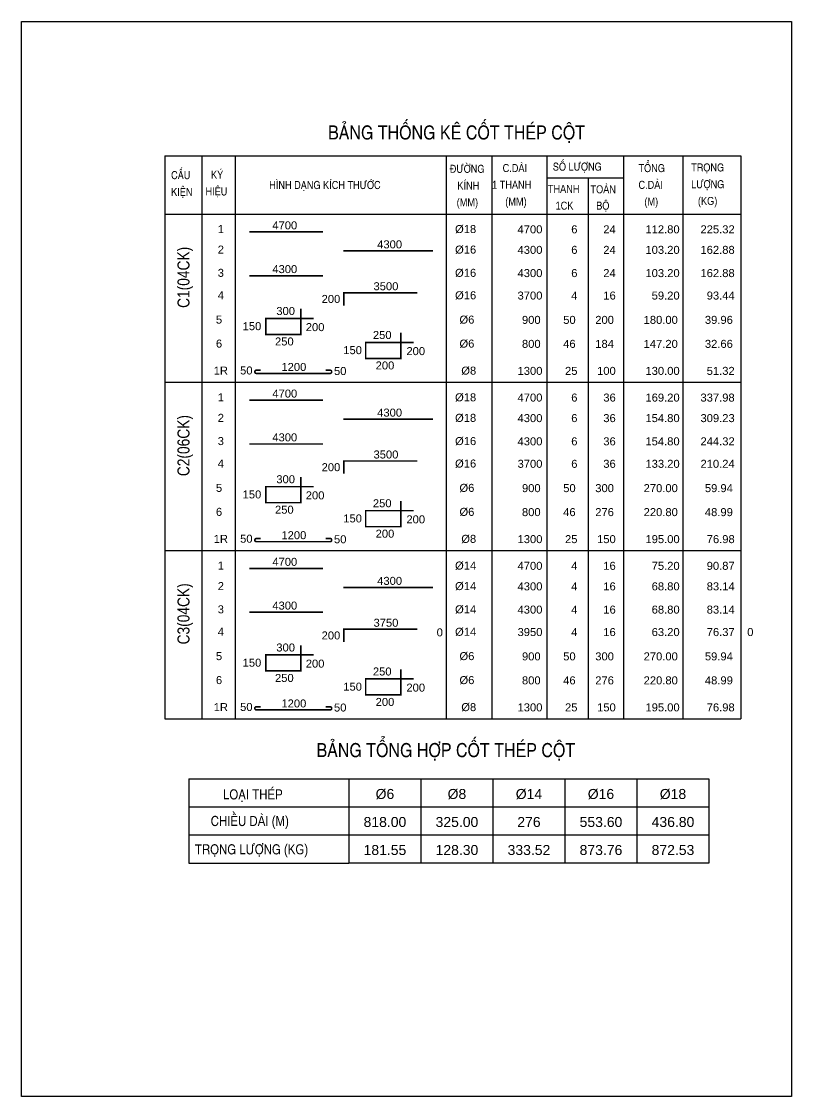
# Model space of a CAD drawing. Header units: millimetres. Extents: x -559287 to -299624, y 2351330 to 2655682.
# Drawn here: x -467485 to -448238, y 2557020 to 2583883 of the extents above; entities that cross this region are included whole.
import ezdxf
from ezdxf.enums import TextEntityAlignment as Align

# ---------------------------------------------------------------- set-up
doc = ezdxf.new("R2010")
doc.units = ezdxf.units.MM
doc.header["$LTSCALE"] = 10
for name, color, linetype, lineweight in [('Net thay', 4, 'Continuous', 25), ('Text', 54, 'Continuous', 25), ('Thep doc', 140, 'Continuous', 60), ('TKTHEP', 54, 'Continuous', 25)]:
    doc.layers.add(name, color=color, linetype=linetype, lineweight=lineweight)
doc.layers.add('ththep', color=3, linetype='Continuous')
doc.styles.add('NGHIA5', font='arial_0.ttf', dxfattribs={"height": 180})
doc.styles.add('STYLE1-S1', font='VHARIALN.TTF')

# ---------------------------------------------------------------- blocks, each defined once
blk = doc.blocks.new('NGHIA_THKE')
at = {"layer": 'TKTHEP', "style": 'NGHIA5'}
for tag, p in [('KT1', (-6747, 220)), ('KT2', (-5931, 212)), ('KT3', (-4910, 212)), ('KT4', (-3927, 212)), ('KT5', (-2978, 212)), ('KT6', (-2066, 212)), ('KT7', (-1094, 212)), ('DK', (0, 0)), ('CD1T', (2069, -8)), ('1T', (3164, -8)), ('TST', (4360, -8)), ('TCD', (6357, -8)), ('TL', (8076, -8)), ('KT8', (-6747, -258)), ('KT9', (-5931, -266)), ('KT10', (-4910, -266)), ('KT11', (-3927, -266)), ('KT12', (-2978, -266)), ('KT13', (-2066, -266)), ('KT14', (-1094, -266))]:
    blk.add_attdef(tag, text='', height=250, dxfattribs=at).set_placement(p, align=Align.RIGHT)
blk.add_attdef('SHT', text='', height=250, dxfattribs=at).set_placement((-7979, 0), align=Align.CENTER)

msp = doc.modelspace()

# ---------------------------------------------------------------- linework, layer by layer
at = {"layer": 'Net thay', "linetype": 'Continuous'}
for p, q in [((-463905.9, 2580526.2), (-449505.9, 2580526.2)), ((-463905.9, 2580526.2), (-463905.9, 2566457.7)), ((-462981.5, 2580526.2), (-462981.5, 2566457.7)), ((-463905.9, 2579070.8), (-449505.9, 2579070.8)), ((-463905.9, 2574866.5), (-449505.9, 2574866.5)), ((-463905.9, 2570662.1), (-449505.9, 2570662.1)), ((-463905.9, 2570662.1), (-449505.9, 2570662.1)), ((-463905.9, 2566457.7), (-449505.9, 2566457.7))]:
    msp.add_line(p, q, dxfattribs=at)
at = {"layer": 'Net thay', "linetype": 'Continuous', "flags": 128}
for points in [[(-462146.1, 2580526.2), (-462146.1, 2566457.7)], [(-456867.7, 2580526.2), (-456867.7, 2566457.7)], [(-455731, 2580526.2), (-455731, 2566457.7)], [(-454354, 2580526.2), (-454354, 2566457.7)], [(-452436.6, 2580526.2), (-452436.6, 2566457.7)], [(-450954.8, 2580526.2), (-450954.8, 2566457.7)], [(-449505.9, 2580526.2), (-449505.9, 2566457.7)], [(-454354, 2579975.8), (-452436.6, 2579975.8)], [(-453319.3, 2579975.8), (-453319.3, 2566457.7)]]:
    msp.add_lwpolyline(points, dxfattribs=at)
at = {"layer": 'Thep doc', "const_width": 40}
for points in [[(-461792.4, 2578624.2), (-459952.4, 2578624.2)], [(-459441.6, 2578150.7), (-457201.6, 2578150.7)], [(-461792.4, 2577530.5), (-459952.4, 2577530.5)], [(-459429.8, 2576784.9), (-459429.8, 2577104.9), (-457589.8, 2577104.9)], [(-460179.5, 2576463.9), (-461379.5, 2576463.9), (-461379.5, 2576063.9), (-460499.5, 2576063.9), (-460499.5, 2576703.9)], [(-457682.9, 2575864.4), (-458882.9, 2575864.4), (-458882.9, 2575464.4), (-458002.9, 2575464.4), (-458002.9, 2576104.4)], [(-461792.4, 2574419.8), (-459952.4, 2574419.8)], [(-459441.6, 2573946.3), (-457201.6, 2573946.3)], [(-461792.4, 2573326.1), (-459952.4, 2573326.1)], [(-459429.8, 2572580.6), (-459429.8, 2572900.6), (-457589.8, 2572900.6)], [(-460179.5, 2572259.6), (-461379.5, 2572259.6), (-461379.5, 2571859.6), (-460499.5, 2571859.6), (-460499.5, 2572499.6)], [(-457682.9, 2571660), (-458882.9, 2571660), (-458882.9, 2571260), (-458002.9, 2571260), (-458002.9, 2571900)], [(-461792.4, 2570215.4), (-459952.4, 2570215.4)], [(-459441.6, 2569742), (-457201.6, 2569742)], [(-461792.4, 2569121.7), (-459952.4, 2569121.7)], [(-459429.8, 2568376.2), (-459429.8, 2568696.2), (-457589.8, 2568696.2)], [(-460179.5, 2568055.2), (-461379.5, 2568055.2), (-461379.5, 2567655.2), (-460499.5, 2567655.2), (-460499.5, 2568295.2)], [(-457682.9, 2567455.7), (-458882.9, 2567455.7), (-458882.9, 2567055.7), (-458002.9, 2567055.7), (-458002.9, 2567695.7)]]:
    msp.add_lwpolyline(points, dxfattribs=at)
for points in [[(-461510.7, 2575169.3), (-461613, 2575169.3, 1), (-461613, 2575089.3), (-459771.2, 2575089.3, 1), (-459771.2, 2575169.3), (-459878.9, 2575169.3)], [(-461510.7, 2570965), (-461613, 2570965, 1), (-461613, 2570885), (-459771.2, 2570885, 1), (-459771.2, 2570965), (-459878.9, 2570965)], [(-461510.7, 2570965), (-461613, 2570965, 1), (-461613, 2570885), (-459771.2, 2570885, 1), (-459771.2, 2570965), (-459878.9, 2570965)], [(-461510.7, 2566760.6), (-461613, 2566760.6, 1), (-461613, 2566680.6), (-459771.2, 2566680.6, 1), (-459771.2, 2566760.6), (-459878.9, 2566760.6)]]:
    msp.add_lwpolyline(points, format="xyb", dxfattribs=at)
at = {"layer": 'ththep', "color": 3}
for p, q in [((-463300.3, 2564955.2), (-459300.3, 2564955.2)), ((-463300.3, 2564955.2), (-463300.3, 2562855.2)), ((-459300.3, 2564955.2), (-459300.3, 2562855.2)), ((-463300.3, 2564255.2), (-459300.3, 2564255.2)), ((-463300.3, 2563555.2), (-459300.3, 2563555.2)), ((-463300.3, 2562855.2), (-459300.3, 2562855.2))]:
    msp.add_line(p, q, dxfattribs=at)
at = {"layer": 'ththep'}
for p, q in [((-459300.3, 2564955.2), (-450300.3, 2564955.2)), ((-457500.3, 2564955.2), (-457500.3, 2562855.2)), ((-455700.3, 2564955.2), (-455700.3, 2562855.2)), ((-453900.3, 2564955.2), (-453900.3, 2562855.2)), ((-452100.3, 2564955.2), (-452100.3, 2562855.2)), ((-450300.3, 2564955.2), (-450300.3, 2562855.2)), ((-459300.3, 2564255.2), (-450300.3, 2564255.2)), ((-459300.3, 2563555.2), (-450300.3, 2563555.2)), ((-450300.3, 2562855.2), (-459300.3, 2562855.2))]:
    msp.add_line(p, q, dxfattribs=at)
msp.add_lwpolyline([(-467485.2, 2583883.2), (-448237.6, 2583883.2), (-448237.6, 2557020.4), (-467485.2, 2557020.4)], close=True, dxfattribs=at)

# ---------------------------------------------------------------- block references
at = {"layer": 'TKTHEP'}
ref = msp.add_blockref('NGHIA_THKE', (-456119.4, 2578596.5), dxfattribs=dict(at, xscale=0.7999999999883585, yscale=0.7999999998137355, zscale=0.7999999999999956))
ref.add_attrib('SHT', '1', dxfattribs={"height": 200, "style": 'NGHIA5'}).set_placement((-462502.5, 2578596.5), align=Align.CENTER)
ref.add_attrib('KT1', '4700', dxfattribs={"height": 200, "style": 'NGHIA5'}).set_placement((-460593.4, 2578689.9), align=Align.RIGHT)
ref.add_attrib('DK', '%%c18', dxfattribs={"height": 200, "style": 'NGHIA5'}).set_placement((-456119.4, 2578596.5), align=Align.RIGHT)
ref.add_attrib('CD1T', '4700', dxfattribs={"height": 200, "style": 'NGHIA5'}).set_placement((-454464, 2578589.8), align=Align.RIGHT)
ref.add_attrib('1T', '6', dxfattribs={"height": 200, "style": 'NGHIA5'}).set_placement((-453588.3, 2578589.8), align=Align.RIGHT)
ref.add_attrib('TST', '24', dxfattribs={"height": 200, "style": 'NGHIA5'}).set_placement((-452631.3, 2578589.8), align=Align.RIGHT)
ref.add_attrib('TCD', '112.80', dxfattribs={"height": 200, "style": 'NGHIA5'}).set_placement((-451034.1, 2578589.8), align=Align.RIGHT)
ref.add_attrib('TL', '225.32', dxfattribs={"height": 200, "style": 'NGHIA5'}).set_placement((-449658.3, 2578589.8), align=Align.RIGHT)
ref = msp.add_blockref('NGHIA_THKE', (-456119.3, 2578083.4), dxfattribs=dict(at, xscale=0.7999999999883585, yscale=0.7999999998137355, zscale=0.7999999999999956))
ref.add_attrib('SHT', '2', dxfattribs={"height": 200, "style": 'NGHIA5'}).set_placement((-462502.3, 2578083.4), align=Align.CENTER)
ref.add_attrib('KT1', '4300', dxfattribs={"height": 200, "style": 'NGHIA5'}).set_placement((-457972.2, 2578214.2), align=Align.RIGHT)
ref.add_attrib('DK', '%%c16', dxfattribs={"height": 200, "style": 'NGHIA5'}).set_placement((-456119.3, 2578083.4), align=Align.RIGHT)
ref.add_attrib('CD1T', '4300', dxfattribs={"height": 200, "style": 'NGHIA5'}).set_placement((-454463.8, 2578076.8), align=Align.RIGHT)
ref.add_attrib('1T', '6', dxfattribs={"height": 200, "style": 'NGHIA5'}).set_placement((-453588.1, 2578076.8), align=Align.RIGHT)
ref.add_attrib('TST', '24', dxfattribs={"height": 200, "style": 'NGHIA5'}).set_placement((-452631.2, 2578076.8), align=Align.RIGHT)
ref.add_attrib('TCD', '103.20', dxfattribs={"height": 200, "style": 'NGHIA5'}).set_placement((-451033.9, 2578076.8), align=Align.RIGHT)
ref.add_attrib('TL', '162.88', dxfattribs={"height": 200, "style": 'NGHIA5'}).set_placement((-449658.1, 2578076.8), align=Align.RIGHT)
ref = msp.add_blockref('NGHIA_THKE', (-456119.4, 2577502.8), dxfattribs=dict(at, xscale=0.7999999999883585, yscale=0.7999999998137355, zscale=0.7999999999999956))
ref.add_attrib('SHT', '3', dxfattribs={"height": 200, "style": 'NGHIA5'}).set_placement((-462502.5, 2577502.8), align=Align.CENTER)
ref.add_attrib('KT1', '4300', dxfattribs={"height": 200, "style": 'NGHIA5'}).set_placement((-460593.4, 2577596.2), align=Align.RIGHT)
ref.add_attrib('DK', '%%c16', dxfattribs={"height": 200, "style": 'NGHIA5'}).set_placement((-456119.4, 2577502.8), align=Align.RIGHT)
ref.add_attrib('CD1T', '4300', dxfattribs={"height": 200, "style": 'NGHIA5'}).set_placement((-454464, 2577496.2), align=Align.RIGHT)
ref.add_attrib('1T', '6', dxfattribs={"height": 200, "style": 'NGHIA5'}).set_placement((-453588.3, 2577496.2), align=Align.RIGHT)
ref.add_attrib('TST', '24', dxfattribs={"height": 200, "style": 'NGHIA5'}).set_placement((-452631.3, 2577496.2), align=Align.RIGHT)
ref.add_attrib('TCD', '103.20', dxfattribs={"height": 200, "style": 'NGHIA5'}).set_placement((-451034.1, 2577496.2), align=Align.RIGHT)
ref.add_attrib('TL', '162.88', dxfattribs={"height": 200, "style": 'NGHIA5'}).set_placement((-449658.3, 2577496.2), align=Align.RIGHT)
ref = msp.add_blockref('NGHIA_THKE', (-456119.3, 2576941.6), dxfattribs=dict(at, xscale=0.8000000000465661, yscale=0.7999999998137355, zscale=0.8))
ref.add_attrib('SHT', '4', dxfattribs={"height": 200, "style": 'NGHIA5'}).set_placement((-462502.3, 2576941.6), align=Align.CENTER)
ref.add_attrib('KT1', '200', dxfattribs={"height": 200, "style": 'NGHIA5'}).set_placement((-459516.8, 2576850.3), align=Align.RIGHT)
ref.add_attrib('KT2', '3500', dxfattribs={"height": 200, "style": 'NGHIA5'}).set_placement((-458064.4, 2577167.5), align=Align.RIGHT)
ref.add_attrib('DK', '%%c16', dxfattribs={"height": 200, "style": 'NGHIA5'}).set_placement((-456119.3, 2576941.6), align=Align.RIGHT)
ref.add_attrib('CD1T', '3700', dxfattribs={"height": 200, "style": 'NGHIA5'}).set_placement((-454463.8, 2576935), align=Align.RIGHT)
ref.add_attrib('1T', '4', dxfattribs={"height": 200, "style": 'NGHIA5'}).set_placement((-453588.1, 2576935), align=Align.RIGHT)
ref.add_attrib('TST', '16', dxfattribs={"height": 200, "style": 'NGHIA5'}).set_placement((-452631.2, 2576935), align=Align.RIGHT)
ref.add_attrib('TCD', '59.20', dxfattribs={"height": 200, "style": 'NGHIA5'}).set_placement((-451033.9, 2576935), align=Align.RIGHT)
ref.add_attrib('TL', '93.44', dxfattribs={"height": 200, "style": 'NGHIA5'}).set_placement((-449658.1, 2576935), align=Align.RIGHT)
ref = msp.add_blockref('NGHIA_THKE', (-456164.7, 2576333.7), dxfattribs=dict(at, xscale=0.7999999999883585, yscale=0.7999999998137355, zscale=0.7999999999999956))
ref.add_attrib('SHT', '5', dxfattribs={"height": 200, "style": 'NGHIA5'}).set_placement((-462547.7, 2576333.7), align=Align.CENTER)
ref.add_attrib('KT1', '150', dxfattribs={"height": 200, "style": 'NGHIA5'}).set_placement((-461491.3, 2576170), align=Align.RIGHT)
ref.add_attrib('KT2', '200', dxfattribs={"height": 200, "style": 'NGHIA5'}).set_placement((-459913, 2576146.3), align=Align.RIGHT)
ref.add_attrib('KT3', '250', dxfattribs={"height": 200, "style": 'NGHIA5'}).set_placement((-460682.3, 2575788), align=Align.RIGHT)
ref.add_attrib('KT4', '300', dxfattribs={"height": 200, "style": 'NGHIA5'}).set_placement((-460649.2, 2576549), align=Align.RIGHT)
ref.add_attrib('DK', '%%c6', dxfattribs={"height": 200, "style": 'NGHIA5'}).set_placement((-456164.7, 2576333.7), align=Align.RIGHT)
ref.add_attrib('CD1T', '900', dxfattribs={"height": 200, "style": 'NGHIA5'}).set_placement((-454509.2, 2576327.1), align=Align.RIGHT)
ref.add_attrib('1T', '50', dxfattribs={"height": 200, "style": 'NGHIA5'}).set_placement((-453633.5, 2576327.1), align=Align.RIGHT)
ref.add_attrib('TST', '200', dxfattribs={"height": 200, "style": 'NGHIA5'}).set_placement((-452676.6, 2576327.1), align=Align.RIGHT)
ref.add_attrib('TCD', '180.00', dxfattribs={"height": 200, "style": 'NGHIA5'}).set_placement((-451079.3, 2576327.1), align=Align.RIGHT)
ref.add_attrib('TL', '39.96', dxfattribs={"height": 200, "style": 'NGHIA5'}).set_placement((-449703.5, 2576327.1), align=Align.RIGHT)
ref = msp.add_blockref('NGHIA_THKE', (-456164.7, 2575734.2), dxfattribs=dict(at, xscale=0.7999999999883585, yscale=0.7999999998137355, zscale=0.7999999999999956))
ref.add_attrib('SHT', '6', dxfattribs={"height": 200, "style": 'NGHIA5'}).set_placement((-462547.7, 2575734.2), align=Align.CENTER)
ref.add_attrib('KT1', '150', dxfattribs={"height": 200, "style": 'NGHIA5'}).set_placement((-458975.5, 2575570.5), align=Align.RIGHT)
ref.add_attrib('KT2', '200', dxfattribs={"height": 200, "style": 'NGHIA5'}).set_placement((-457397.2, 2575546.7), align=Align.RIGHT)
ref.add_attrib('KT3', '200', dxfattribs={"height": 200, "style": 'NGHIA5'}).set_placement((-458166.5, 2575188.5), align=Align.RIGHT)
ref.add_attrib('KT4', '250', dxfattribs={"height": 200, "style": 'NGHIA5'}).set_placement((-458235, 2575949.5), align=Align.RIGHT)
ref.add_attrib('DK', '%%c6', dxfattribs={"height": 200, "style": 'NGHIA5'}).set_placement((-456164.7, 2575734.2), align=Align.RIGHT)
ref.add_attrib('CD1T', '800', dxfattribs={"height": 200, "style": 'NGHIA5'}).set_placement((-454509.2, 2575727.6), align=Align.RIGHT)
ref.add_attrib('1T', '46', dxfattribs={"height": 200, "style": 'NGHIA5'}).set_placement((-453633.5, 2575727.6), align=Align.RIGHT)
ref.add_attrib('TST', '184', dxfattribs={"height": 200, "style": 'NGHIA5'}).set_placement((-452676.6, 2575727.6), align=Align.RIGHT)
ref.add_attrib('TCD', '147.20', dxfattribs={"height": 200, "style": 'NGHIA5'}).set_placement((-451079.3, 2575727.6), align=Align.RIGHT)
ref.add_attrib('TL', '32.66', dxfattribs={"height": 200, "style": 'NGHIA5'}).set_placement((-449703.5, 2575727.6), align=Align.RIGHT)
ref = msp.add_blockref('NGHIA_THKE', (-456119.3, 2575059.3), dxfattribs=dict(at, xscale=0.7999999999883585, yscale=0.7999999998137355, zscale=0.7999999999999956))
ref.add_attrib('SHT', '1R', dxfattribs={"height": 200, "style": 'NGHIA5'}).set_placement((-462502.3, 2575059.3), align=Align.CENTER)
ref.add_attrib('KT1', '50', dxfattribs={"height": 200, "style": 'NGHIA5'}).set_placement((-461709.6, 2575063.2), align=Align.RIGHT)
ref.add_attrib('KT2', '1200', dxfattribs={"height": 200, "style": 'NGHIA5'}).set_placement((-460366.1, 2575150.8), align=Align.RIGHT)
ref.add_attrib('KT3', '50', dxfattribs={"height": 200, "style": 'NGHIA5'}).set_placement((-459363, 2575049.2), align=Align.RIGHT)
ref.add_attrib('DK', '%%c8', dxfattribs={"height": 200, "style": 'NGHIA5'}).set_placement((-456119.3, 2575059.3), align=Align.RIGHT)
ref.add_attrib('CD1T', '1300', dxfattribs={"height": 200, "style": 'NGHIA5'}).set_placement((-454463.8, 2575052.7), align=Align.RIGHT)
ref.add_attrib('1T', '25', dxfattribs={"height": 200, "style": 'NGHIA5'}).set_placement((-453588.1, 2575052.7), align=Align.RIGHT)
ref.add_attrib('TST', '100', dxfattribs={"height": 200, "style": 'NGHIA5'}).set_placement((-452631.2, 2575052.7), align=Align.RIGHT)
ref.add_attrib('TCD', '130.00', dxfattribs={"height": 200, "style": 'NGHIA5'}).set_placement((-451033.9, 2575052.7), align=Align.RIGHT)
ref.add_attrib('TL', '51.32', dxfattribs={"height": 200, "style": 'NGHIA5'}).set_placement((-449658.1, 2575052.7), align=Align.RIGHT)
ref = msp.add_blockref('NGHIA_THKE', (-456119.4, 2574392.1), dxfattribs=dict(at, xscale=0.7999999999883585, yscale=0.7999999998137355, zscale=0.7999999999999956))
ref.add_attrib('SHT', '1', dxfattribs={"height": 200, "style": 'NGHIA5'}).set_placement((-462502.5, 2574392.1), align=Align.CENTER)
ref.add_attrib('KT1', '4700', dxfattribs={"height": 200, "style": 'NGHIA5'}).set_placement((-460593.4, 2574485.5), align=Align.RIGHT)
ref.add_attrib('DK', '%%c18', dxfattribs={"height": 200, "style": 'NGHIA5'}).set_placement((-456119.4, 2574392.1), align=Align.RIGHT)
ref.add_attrib('CD1T', '4700', dxfattribs={"height": 200, "style": 'NGHIA5'}).set_placement((-454464, 2574385.5), align=Align.RIGHT)
ref.add_attrib('1T', '6', dxfattribs={"height": 200, "style": 'NGHIA5'}).set_placement((-453588.3, 2574385.5), align=Align.RIGHT)
ref.add_attrib('TST', '36', dxfattribs={"height": 200, "style": 'NGHIA5'}).set_placement((-452631.3, 2574385.5), align=Align.RIGHT)
ref.add_attrib('TCD', '169.20', dxfattribs={"height": 200, "style": 'NGHIA5'}).set_placement((-451034.1, 2574385.5), align=Align.RIGHT)
ref.add_attrib('TL', '337.98', dxfattribs={"height": 200, "style": 'NGHIA5'}).set_placement((-449658.3, 2574385.5), align=Align.RIGHT)
ref = msp.add_blockref('NGHIA_THKE', (-456119.3, 2573879), dxfattribs=dict(at, xscale=0.7999999999883585, yscale=0.7999999998137355, zscale=0.7999999999999956))
ref.add_attrib('SHT', '2', dxfattribs={"height": 200, "style": 'NGHIA5'}).set_placement((-462502.3, 2573879), align=Align.CENTER)
ref.add_attrib('KT1', '4300', dxfattribs={"height": 200, "style": 'NGHIA5'}).set_placement((-457972.2, 2574009.9), align=Align.RIGHT)
ref.add_attrib('DK', '%%c18', dxfattribs={"height": 200, "style": 'NGHIA5'}).set_placement((-456119.3, 2573879), align=Align.RIGHT)
ref.add_attrib('CD1T', '4300', dxfattribs={"height": 200, "style": 'NGHIA5'}).set_placement((-454463.8, 2573872.4), align=Align.RIGHT)
ref.add_attrib('1T', '6', dxfattribs={"height": 200, "style": 'NGHIA5'}).set_placement((-453588.1, 2573872.4), align=Align.RIGHT)
ref.add_attrib('TST', '36', dxfattribs={"height": 200, "style": 'NGHIA5'}).set_placement((-452631.2, 2573872.4), align=Align.RIGHT)
ref.add_attrib('TCD', '154.80', dxfattribs={"height": 200, "style": 'NGHIA5'}).set_placement((-451033.9, 2573872.4), align=Align.RIGHT)
ref.add_attrib('TL', '309.23', dxfattribs={"height": 200, "style": 'NGHIA5'}).set_placement((-449658.1, 2573872.4), align=Align.RIGHT)
ref = msp.add_blockref('NGHIA_THKE', (-456119.4, 2573298.4), dxfattribs=dict(at, xscale=0.7999999999883585, yscale=0.7999999998137355, zscale=0.7999999999999956))
ref.add_attrib('SHT', '3', dxfattribs={"height": 200, "style": 'NGHIA5'}).set_placement((-462502.5, 2573298.4), align=Align.CENTER)
ref.add_attrib('KT1', '4300', dxfattribs={"height": 200, "style": 'NGHIA5'}).set_placement((-460593.4, 2573391.8), align=Align.RIGHT)
ref.add_attrib('DK', '%%c16', dxfattribs={"height": 200, "style": 'NGHIA5'}).set_placement((-456119.4, 2573298.4), align=Align.RIGHT)
ref.add_attrib('CD1T', '4300', dxfattribs={"height": 200, "style": 'NGHIA5'}).set_placement((-454464, 2573291.8), align=Align.RIGHT)
ref.add_attrib('1T', '6', dxfattribs={"height": 200, "style": 'NGHIA5'}).set_placement((-453588.3, 2573291.8), align=Align.RIGHT)
ref.add_attrib('TST', '36', dxfattribs={"height": 200, "style": 'NGHIA5'}).set_placement((-452631.3, 2573291.8), align=Align.RIGHT)
ref.add_attrib('TCD', '154.80', dxfattribs={"height": 200, "style": 'NGHIA5'}).set_placement((-451034.1, 2573291.8), align=Align.RIGHT)
ref.add_attrib('TL', '244.32', dxfattribs={"height": 200, "style": 'NGHIA5'}).set_placement((-449658.3, 2573291.8), align=Align.RIGHT)
ref = msp.add_blockref('NGHIA_THKE', (-456119.3, 2572737.2), dxfattribs=dict(at, xscale=0.8000000000465661, yscale=0.7999999998137355, zscale=0.8))
ref.add_attrib('SHT', '4', dxfattribs={"height": 200, "style": 'NGHIA5'}).set_placement((-462502.3, 2572737.2), align=Align.CENTER)
ref.add_attrib('KT1', '200', dxfattribs={"height": 200, "style": 'NGHIA5'}).set_placement((-459516.8, 2572645.9), align=Align.RIGHT)
ref.add_attrib('KT2', '3500', dxfattribs={"height": 200, "style": 'NGHIA5'}).set_placement((-458064.4, 2572963.2), align=Align.RIGHT)
ref.add_attrib('DK', '%%c16', dxfattribs={"height": 200, "style": 'NGHIA5'}).set_placement((-456119.3, 2572737.2), align=Align.RIGHT)
ref.add_attrib('CD1T', '3700', dxfattribs={"height": 200, "style": 'NGHIA5'}).set_placement((-454463.8, 2572730.6), align=Align.RIGHT)
ref.add_attrib('1T', '6', dxfattribs={"height": 200, "style": 'NGHIA5'}).set_placement((-453588.1, 2572730.6), align=Align.RIGHT)
ref.add_attrib('TST', '36', dxfattribs={"height": 200, "style": 'NGHIA5'}).set_placement((-452631.2, 2572730.6), align=Align.RIGHT)
ref.add_attrib('TCD', '133.20', dxfattribs={"height": 200, "style": 'NGHIA5'}).set_placement((-451033.9, 2572730.6), align=Align.RIGHT)
ref.add_attrib('TL', '210.24', dxfattribs={"height": 200, "style": 'NGHIA5'}).set_placement((-449658.1, 2572730.6), align=Align.RIGHT)
ref = msp.add_blockref('NGHIA_THKE', (-456164.7, 2572129.3), dxfattribs=dict(at, xscale=0.7999999999883585, yscale=0.7999999998137355, zscale=0.7999999999999956))
ref.add_attrib('SHT', '5', dxfattribs={"height": 200, "style": 'NGHIA5'}).set_placement((-462547.7, 2572129.3), align=Align.CENTER)
ref.add_attrib('KT1', '150', dxfattribs={"height": 200, "style": 'NGHIA5'}).set_placement((-461491.3, 2571965.7), align=Align.RIGHT)
ref.add_attrib('KT2', '200', dxfattribs={"height": 200, "style": 'NGHIA5'}).set_placement((-459913, 2571941.9), align=Align.RIGHT)
ref.add_attrib('KT3', '250', dxfattribs={"height": 200, "style": 'NGHIA5'}).set_placement((-460682.3, 2571583.7), align=Align.RIGHT)
ref.add_attrib('KT4', '300', dxfattribs={"height": 200, "style": 'NGHIA5'}).set_placement((-460649.2, 2572344.6), align=Align.RIGHT)
ref.add_attrib('DK', '%%c6', dxfattribs={"height": 200, "style": 'NGHIA5'}).set_placement((-456164.7, 2572129.3), align=Align.RIGHT)
ref.add_attrib('CD1T', '900', dxfattribs={"height": 200, "style": 'NGHIA5'}).set_placement((-454509.2, 2572122.7), align=Align.RIGHT)
ref.add_attrib('1T', '50', dxfattribs={"height": 200, "style": 'NGHIA5'}).set_placement((-453633.5, 2572122.7), align=Align.RIGHT)
ref.add_attrib('TST', '300', dxfattribs={"height": 200, "style": 'NGHIA5'}).set_placement((-452676.6, 2572122.7), align=Align.RIGHT)
ref.add_attrib('TCD', '270.00', dxfattribs={"height": 200, "style": 'NGHIA5'}).set_placement((-451079.3, 2572122.7), align=Align.RIGHT)
ref.add_attrib('TL', '59.94', dxfattribs={"height": 200, "style": 'NGHIA5'}).set_placement((-449703.5, 2572122.7), align=Align.RIGHT)
ref = msp.add_blockref('NGHIA_THKE', (-456164.7, 2571529.8), dxfattribs=dict(at, xscale=0.7999999999883585, yscale=0.7999999998137355, zscale=0.7999999999999956))
ref.add_attrib('SHT', '6', dxfattribs={"height": 200, "style": 'NGHIA5'}).set_placement((-462547.7, 2571529.8), align=Align.CENTER)
ref.add_attrib('KT1', '150', dxfattribs={"height": 200, "style": 'NGHIA5'}).set_placement((-458975.5, 2571366.1), align=Align.RIGHT)
ref.add_attrib('KT2', '200', dxfattribs={"height": 200, "style": 'NGHIA5'}).set_placement((-457397.2, 2571342.4), align=Align.RIGHT)
ref.add_attrib('KT3', '200', dxfattribs={"height": 200, "style": 'NGHIA5'}).set_placement((-458166.5, 2570984.1), align=Align.RIGHT)
ref.add_attrib('KT4', '250', dxfattribs={"height": 200, "style": 'NGHIA5'}).set_placement((-458235, 2571745.1), align=Align.RIGHT)
ref.add_attrib('DK', '%%c6', dxfattribs={"height": 200, "style": 'NGHIA5'}).set_placement((-456164.7, 2571529.8), align=Align.RIGHT)
ref.add_attrib('CD1T', '800', dxfattribs={"height": 200, "style": 'NGHIA5'}).set_placement((-454509.2, 2571523.2), align=Align.RIGHT)
ref.add_attrib('1T', '46', dxfattribs={"height": 200, "style": 'NGHIA5'}).set_placement((-453633.5, 2571523.2), align=Align.RIGHT)
ref.add_attrib('TST', '276', dxfattribs={"height": 200, "style": 'NGHIA5'}).set_placement((-452676.6, 2571523.2), align=Align.RIGHT)
ref.add_attrib('TCD', '220.80', dxfattribs={"height": 200, "style": 'NGHIA5'}).set_placement((-451079.3, 2571523.2), align=Align.RIGHT)
ref.add_attrib('TL', '48.99', dxfattribs={"height": 200, "style": 'NGHIA5'}).set_placement((-449703.5, 2571523.2), align=Align.RIGHT)
ref = msp.add_blockref('NGHIA_THKE', (-456119.3, 2570854.9), dxfattribs=dict(at, xscale=0.7999999999883585, yscale=0.7999999998137355, zscale=0.7999999999999956))
ref.add_attrib('SHT', '1R', dxfattribs={"height": 200, "style": 'NGHIA5'}).set_placement((-462502.3, 2570854.9), align=Align.CENTER)
ref.add_attrib('KT1', '50', dxfattribs={"height": 200, "style": 'NGHIA5'}).set_placement((-461709.6, 2570858.8), align=Align.RIGHT)
ref.add_attrib('KT2', '1200', dxfattribs={"height": 200, "style": 'NGHIA5'}).set_placement((-460366.1, 2570946.5), align=Align.RIGHT)
ref.add_attrib('KT3', '50', dxfattribs={"height": 200, "style": 'NGHIA5'}).set_placement((-459363, 2570844.9), align=Align.RIGHT)
ref.add_attrib('DK', '%%c8', dxfattribs={"height": 200, "style": 'NGHIA5'}).set_placement((-456119.3, 2570854.9), align=Align.RIGHT)
ref.add_attrib('CD1T', '1300', dxfattribs={"height": 200, "style": 'NGHIA5'}).set_placement((-454463.8, 2570848.3), align=Align.RIGHT)
ref.add_attrib('1T', '25', dxfattribs={"height": 200, "style": 'NGHIA5'}).set_placement((-453588.1, 2570848.3), align=Align.RIGHT)
ref.add_attrib('TST', '150', dxfattribs={"height": 200, "style": 'NGHIA5'}).set_placement((-452631.2, 2570848.3), align=Align.RIGHT)
ref.add_attrib('TCD', '195.00', dxfattribs={"height": 200, "style": 'NGHIA5'}).set_placement((-451033.9, 2570848.3), align=Align.RIGHT)
ref.add_attrib('TL', '76.98', dxfattribs={"height": 200, "style": 'NGHIA5'}).set_placement((-449658.1, 2570848.3), align=Align.RIGHT)
ref = msp.add_blockref('NGHIA_THKE', (-456119.4, 2570187.7), dxfattribs=dict(at, xscale=0.7999999999883585, yscale=0.7999999998137355, zscale=0.7999999999999956))
ref.add_attrib('SHT', '1', dxfattribs={"height": 200, "style": 'NGHIA5'}).set_placement((-462502.5, 2570187.7), align=Align.CENTER)
ref.add_attrib('KT1', '4700', dxfattribs={"height": 200, "style": 'NGHIA5'}).set_placement((-460593.4, 2570281.2), align=Align.RIGHT)
ref.add_attrib('DK', '%%C14', dxfattribs={"height": 200, "style": 'NGHIA5'}).set_placement((-456119.4, 2570187.7), align=Align.RIGHT)
ref.add_attrib('CD1T', '4700', dxfattribs={"height": 200, "style": 'NGHIA5'}).set_placement((-454464, 2570181.1), align=Align.RIGHT)
ref.add_attrib('1T', '4', dxfattribs={"height": 200, "style": 'NGHIA5'}).set_placement((-453588.3, 2570181.1), align=Align.RIGHT)
ref.add_attrib('TST', '16', dxfattribs={"height": 200, "style": 'NGHIA5'}).set_placement((-452631.3, 2570181.1), align=Align.RIGHT)
ref.add_attrib('TCD', '75.20', dxfattribs={"height": 200, "style": 'NGHIA5'}).set_placement((-451034.1, 2570181.1), align=Align.RIGHT)
ref.add_attrib('TL', '90.87', dxfattribs={"height": 200, "style": 'NGHIA5'}).set_placement((-449658.3, 2570181.1), align=Align.RIGHT)
ref = msp.add_blockref('NGHIA_THKE', (-456119.3, 2569674.7), dxfattribs=dict(at, xscale=0.7999999999883585, yscale=0.7999999998137355, zscale=0.7999999999999956))
ref.add_attrib('SHT', '2', dxfattribs={"height": 200, "style": 'NGHIA5'}).set_placement((-462502.3, 2569674.7), align=Align.CENTER)
ref.add_attrib('KT1', '4300', dxfattribs={"height": 200, "style": 'NGHIA5'}).set_placement((-457972.2, 2569805.5), align=Align.RIGHT)
ref.add_attrib('DK', '%%C14', dxfattribs={"height": 200, "style": 'NGHIA5'}).set_placement((-456119.3, 2569674.7), align=Align.RIGHT)
ref.add_attrib('CD1T', '4300', dxfattribs={"height": 200, "style": 'NGHIA5'}).set_placement((-454463.8, 2569668), align=Align.RIGHT)
ref.add_attrib('1T', '4', dxfattribs={"height": 200, "style": 'NGHIA5'}).set_placement((-453588.1, 2569668), align=Align.RIGHT)
ref.add_attrib('TST', '16', dxfattribs={"height": 200, "style": 'NGHIA5'}).set_placement((-452631.2, 2569668), align=Align.RIGHT)
ref.add_attrib('TCD', '68.80', dxfattribs={"height": 200, "style": 'NGHIA5'}).set_placement((-451033.9, 2569668), align=Align.RIGHT)
ref.add_attrib('TL', '83.14', dxfattribs={"height": 200, "style": 'NGHIA5'}).set_placement((-449658.1, 2569668), align=Align.RIGHT)
ref = msp.add_blockref('NGHIA_THKE', (-456119.4, 2569094), dxfattribs=dict(at, xscale=0.7999999999883585, yscale=0.7999999998137355, zscale=0.7999999999999956))
ref.add_attrib('SHT', '3', dxfattribs={"height": 200, "style": 'NGHIA5'}).set_placement((-462502.5, 2569094), align=Align.CENTER)
ref.add_attrib('KT1', '4300', dxfattribs={"height": 200, "style": 'NGHIA5'}).set_placement((-460593.4, 2569187.5), align=Align.RIGHT)
ref.add_attrib('DK', '%%C14', dxfattribs={"height": 200, "style": 'NGHIA5'}).set_placement((-456119.4, 2569094), align=Align.RIGHT)
ref.add_attrib('CD1T', '4300', dxfattribs={"height": 200, "style": 'NGHIA5'}).set_placement((-454464, 2569087.4), align=Align.RIGHT)
ref.add_attrib('1T', '4', dxfattribs={"height": 200, "style": 'NGHIA5'}).set_placement((-453588.3, 2569087.4), align=Align.RIGHT)
ref.add_attrib('TST', '16', dxfattribs={"height": 200, "style": 'NGHIA5'}).set_placement((-452631.3, 2569087.4), align=Align.RIGHT)
ref.add_attrib('TCD', '68.80', dxfattribs={"height": 200, "style": 'NGHIA5'}).set_placement((-451034.1, 2569087.4), align=Align.RIGHT)
ref.add_attrib('TL', '83.14', dxfattribs={"height": 200, "style": 'NGHIA5'}).set_placement((-449658.3, 2569087.4), align=Align.RIGHT)
ref = msp.add_blockref('NGHIA_THKE', (-456119.3, 2568532.9), dxfattribs=dict(at, xscale=0.8000000000465661, yscale=0.7999999998137355, zscale=0.8))
ref.add_attrib('SHT', '4', dxfattribs={"height": 200, "style": 'NGHIA5'}).set_placement((-462502.3, 2568532.9), align=Align.CENTER)
ref.add_attrib('KT1', '200', dxfattribs={"height": 200, "style": 'NGHIA5'}).set_placement((-459516.8, 2568441.6), align=Align.RIGHT)
ref.add_attrib('KT2', '3750', dxfattribs={"height": 200, "style": 'NGHIA5'}).set_placement((-458064.4, 2568758.8), align=Align.RIGHT)
ref.add_attrib('KT3', '0', dxfattribs={"height": 200, "style": 'NGHIA5'}).set_placement((-456951.8, 2568518.2), align=Align.RIGHT)
ref.add_attrib('KT4', '0', dxfattribs={"height": 200, "style": 'NGHIA5'}).set_placement((-449189.3, 2568526.2), align=Align.RIGHT)
ref.add_attrib('KT5', '0', dxfattribs={"height": 200, "style": 'NGHIA5'}).set_placement((-449189.3, 2568526.2), align=Align.RIGHT)
ref.add_attrib('KT6', '0', dxfattribs={"height": 200, "style": 'NGHIA5'}).set_placement((-449189.3, 2568526.2), align=Align.RIGHT)
ref.add_attrib('KT7', '0', dxfattribs={"height": 200, "style": 'NGHIA5'}).set_placement((-449189.3, 2568526.2), align=Align.RIGHT)
ref.add_attrib('KT8', '0', dxfattribs={"height": 200, "style": 'NGHIA5'}).set_placement((-449189.3, 2568526.2), align=Align.RIGHT)
ref.add_attrib('KT9', '0', dxfattribs={"height": 200, "style": 'NGHIA5'}).set_placement((-449189.3, 2568526.2), align=Align.RIGHT)
ref.add_attrib('KT10', '0', dxfattribs={"height": 200, "style": 'NGHIA5'}).set_placement((-449189.3, 2568526.2), align=Align.RIGHT)
ref.add_attrib('KT11', '0', dxfattribs={"height": 200, "style": 'NGHIA5'}).set_placement((-449189.3, 2568526.2), align=Align.RIGHT)
ref.add_attrib('KT12', '0', dxfattribs={"height": 200, "style": 'NGHIA5'}).set_placement((-449189.3, 2568526.2), align=Align.RIGHT)
ref.add_attrib('KT13', '0', dxfattribs={"height": 200, "style": 'NGHIA5'}).set_placement((-449189.3, 2568526.2), align=Align.RIGHT)
ref.add_attrib('KT14', '0', dxfattribs={"height": 200, "style": 'NGHIA5'}).set_placement((-449189.3, 2568526.2), align=Align.RIGHT)
ref.add_attrib('DK', '%%C14', dxfattribs={"height": 200, "style": 'NGHIA5'}).set_placement((-456119.3, 2568532.9), align=Align.RIGHT)
ref.add_attrib('CD1T', '3950', dxfattribs={"height": 200, "style": 'NGHIA5'}).set_placement((-454463.8, 2568526.2), align=Align.RIGHT)
ref.add_attrib('1T', '4', dxfattribs={"height": 200, "style": 'NGHIA5'}).set_placement((-453588.1, 2568526.2), align=Align.RIGHT)
ref.add_attrib('TST', '16', dxfattribs={"height": 200, "style": 'NGHIA5'}).set_placement((-452631.2, 2568526.2), align=Align.RIGHT)
ref.add_attrib('TCD', '63.20', dxfattribs={"height": 200, "style": 'NGHIA5'}).set_placement((-451033.9, 2568526.2), align=Align.RIGHT)
ref.add_attrib('TL', '76.37', dxfattribs={"height": 200, "style": 'NGHIA5'}).set_placement((-449658.1, 2568526.2), align=Align.RIGHT)
ref = msp.add_blockref('NGHIA_THKE', (-456164.7, 2567925), dxfattribs=dict(at, xscale=0.7999999999883585, yscale=0.7999999998137355, zscale=0.7999999999999956))
ref.add_attrib('SHT', '5', dxfattribs={"height": 200, "style": 'NGHIA5'}).set_placement((-462547.7, 2567925), align=Align.CENTER)
ref.add_attrib('KT1', '150', dxfattribs={"height": 200, "style": 'NGHIA5'}).set_placement((-461491.3, 2567761.3), align=Align.RIGHT)
ref.add_attrib('KT2', '200', dxfattribs={"height": 200, "style": 'NGHIA5'}).set_placement((-459913, 2567737.5), align=Align.RIGHT)
ref.add_attrib('KT3', '250', dxfattribs={"height": 200, "style": 'NGHIA5'}).set_placement((-460682.3, 2567379.3), align=Align.RIGHT)
ref.add_attrib('KT4', '300', dxfattribs={"height": 200, "style": 'NGHIA5'}).set_placement((-460649.2, 2568140.3), align=Align.RIGHT)
ref.add_attrib('DK', '%%c6', dxfattribs={"height": 200, "style": 'NGHIA5'}).set_placement((-456164.7, 2567925), align=Align.RIGHT)
ref.add_attrib('CD1T', '900', dxfattribs={"height": 200, "style": 'NGHIA5'}).set_placement((-454509.2, 2567918.3), align=Align.RIGHT)
ref.add_attrib('1T', '50', dxfattribs={"height": 200, "style": 'NGHIA5'}).set_placement((-453633.5, 2567918.3), align=Align.RIGHT)
ref.add_attrib('TST', '300', dxfattribs={"height": 200, "style": 'NGHIA5'}).set_placement((-452676.6, 2567918.3), align=Align.RIGHT)
ref.add_attrib('TCD', '270.00', dxfattribs={"height": 200, "style": 'NGHIA5'}).set_placement((-451079.3, 2567918.3), align=Align.RIGHT)
ref.add_attrib('TL', '59.94', dxfattribs={"height": 200, "style": 'NGHIA5'}).set_placement((-449703.5, 2567918.3), align=Align.RIGHT)
ref = msp.add_blockref('NGHIA_THKE', (-456164.7, 2567325.4), dxfattribs=dict(at, xscale=0.7999999999883585, yscale=0.7999999998137355, zscale=0.7999999999999956))
ref.add_attrib('SHT', '6', dxfattribs={"height": 200, "style": 'NGHIA5'}).set_placement((-462547.7, 2567325.4), align=Align.CENTER)
ref.add_attrib('KT1', '150', dxfattribs={"height": 200, "style": 'NGHIA5'}).set_placement((-458975.5, 2567161.8), align=Align.RIGHT)
ref.add_attrib('KT2', '200', dxfattribs={"height": 200, "style": 'NGHIA5'}).set_placement((-457397.2, 2567138), align=Align.RIGHT)
ref.add_attrib('KT3', '200', dxfattribs={"height": 200, "style": 'NGHIA5'}).set_placement((-458166.5, 2566779.8), align=Align.RIGHT)
ref.add_attrib('KT4', '250', dxfattribs={"height": 200, "style": 'NGHIA5'}).set_placement((-458235, 2567540.7), align=Align.RIGHT)
ref.add_attrib('DK', '%%c6', dxfattribs={"height": 200, "style": 'NGHIA5'}).set_placement((-456164.7, 2567325.4), align=Align.RIGHT)
ref.add_attrib('CD1T', '800', dxfattribs={"height": 200, "style": 'NGHIA5'}).set_placement((-454509.2, 2567318.8), align=Align.RIGHT)
ref.add_attrib('1T', '46', dxfattribs={"height": 200, "style": 'NGHIA5'}).set_placement((-453633.5, 2567318.8), align=Align.RIGHT)
ref.add_attrib('TST', '276', dxfattribs={"height": 200, "style": 'NGHIA5'}).set_placement((-452676.6, 2567318.8), align=Align.RIGHT)
ref.add_attrib('TCD', '220.80', dxfattribs={"height": 200, "style": 'NGHIA5'}).set_placement((-451079.3, 2567318.8), align=Align.RIGHT)
ref.add_attrib('TL', '48.99', dxfattribs={"height": 200, "style": 'NGHIA5'}).set_placement((-449703.5, 2567318.8), align=Align.RIGHT)
ref = msp.add_blockref('NGHIA_THKE', (-456119.3, 2566650.5), dxfattribs=dict(at, xscale=0.7999999999883585, yscale=0.7999999998137355, zscale=0.7999999999999956))
ref.add_attrib('SHT', '1R', dxfattribs={"height": 200, "style": 'NGHIA5'}).set_placement((-462502.3, 2566650.5), align=Align.CENTER)
ref.add_attrib('KT1', '50', dxfattribs={"height": 200, "style": 'NGHIA5'}).set_placement((-461709.6, 2566654.4), align=Align.RIGHT)
ref.add_attrib('KT2', '1200', dxfattribs={"height": 200, "style": 'NGHIA5'}).set_placement((-460366.1, 2566742.1), align=Align.RIGHT)
ref.add_attrib('KT3', '50', dxfattribs={"height": 200, "style": 'NGHIA5'}).set_placement((-459363, 2566640.5), align=Align.RIGHT)
ref.add_attrib('DK', '%%c8', dxfattribs={"height": 200, "style": 'NGHIA5'}).set_placement((-456119.3, 2566650.5), align=Align.RIGHT)
ref.add_attrib('CD1T', '1300', dxfattribs={"height": 200, "style": 'NGHIA5'}).set_placement((-454463.8, 2566643.9), align=Align.RIGHT)
ref.add_attrib('1T', '25', dxfattribs={"height": 200, "style": 'NGHIA5'}).set_placement((-453588.1, 2566643.9), align=Align.RIGHT)
ref.add_attrib('TST', '150', dxfattribs={"height": 200, "style": 'NGHIA5'}).set_placement((-452631.2, 2566643.9), align=Align.RIGHT)
ref.add_attrib('TCD', '195.00', dxfattribs={"height": 200, "style": 'NGHIA5'}).set_placement((-451033.9, 2566643.9), align=Align.RIGHT)
ref.add_attrib('TL', '76.98', dxfattribs={"height": 200, "style": 'NGHIA5'}).set_placement((-449658.1, 2566643.9), align=Align.RIGHT)

# ---------------------------------------------------------------- texts
at = {"layer": 'Text', "style": 'STYLE1-S1'}
for s, p in [('B¶NG thèng kª cèt THÐP cét', (-453399.2, 2580935.4)), ('B¶NG tæng hîp cèt THÐP cét', (-453646.1, 2565501.2))]:
    msp.add_text(s, height=350, dxfattribs=at).set_placement(p, align=Align.RIGHT)
for s, p in [('c1(04ck)', (-463286.1, 2578253.2)), ('c2(06ck)', (-463286.1, 2574048.9)), ('c3(04ck)', (-463286.1, 2569844.5))]:
    msp.add_text(s, height=300, rotation=90, dxfattribs=at).set_placement(p, align=Align.RIGHT)
at = {"layer": 'ththep', "style": 'STYLE1-S1'}
for s, p in [('lo¹i thÐp', (-462447.8, 2564445.3)), ('chiÒu dµi (M)', (-462754.9, 2563780.9)), ('träng l\xadîng (kG)', (-463149.8, 2563072.7))]:
    msp.add_text(s, height=250, dxfattribs=at).set_placement(p)
at = {"layer": 'ththep', "style": 'NGHIA5'}
for s, p in [('%%c6', (-458400.3, 2564455.2)), ('%%c8', (-456600.3, 2564455.2)), ('%%C14', (-454800.3, 2564455.2)), ('%%C16', (-453000.3, 2564455.2)), ('%%C18', (-451200.3, 2564455.2)), ('818.00', (-458400.3, 2563755.2)), ('325.00', (-456600.3, 2563755.2)), ('276', (-454800.3, 2563755.2)), ('553.60', (-453000.3, 2563755.2)), ('436.80', (-451200.3, 2563755.2)), ('181.55', (-458400.3, 2563055.2)), ('128.30', (-456600.3, 2563055.2)), ('333.52', (-454800.3, 2563055.2)), ('873.76', (-453000.3, 2563055.2)), ('872.53', (-451200.3, 2563055.2))]:
    msp.add_text(s, height=250, dxfattribs=at).set_placement(p, align=Align.CENTER)
at = {"layer": 'TKTHEP', "style": 'STYLE1-S1'}
for s, p in [('sè l\xadîng', (-454203.6, 2580156.7)), ('cÊu', (-463745.4, 2579945)), ('ký', (-462747.3, 2579955.6)), ('®\xadêng', (-456779, 2580102)), ('c.dµi', (-455458.4, 2580121.2)), ('tæng', (-452062.5, 2580120.2)), ('träng', (-450746, 2580136.7)), ('h×nh d¹ng kÝch th\xadíc', (-461293.4, 2579697.6)), ('kÝnh', (-456589.5, 2579683)), ('c.dµi', (-452062.5, 2579701.2)), ('l\xadîng', (-450746, 2579717.6)), ('kiÖn', (-463745.4, 2579525.9)), ('hiÖu', (-462885.8, 2579536.5)), ('1 thanh', (-455722, 2579702.1)), ('thanh', (-454327.2, 2579600.7)), ('toµn', (-453263.1, 2579589.8)), ('(mm)', (-456606, 2579263.9)), ('(mm)', (-455392.4, 2579283.1)), ('1ck', (-454135, 2579181.6)), ('bé', (-453119, 2579181.1)), ('(m)', (-451914.2, 2579282.1)), ('(kg)', (-450575.9, 2579298.6))]:
    msp.add_text(s, height=200, dxfattribs=at).set_placement(p)

doc.saveas('drawing.dxf')
